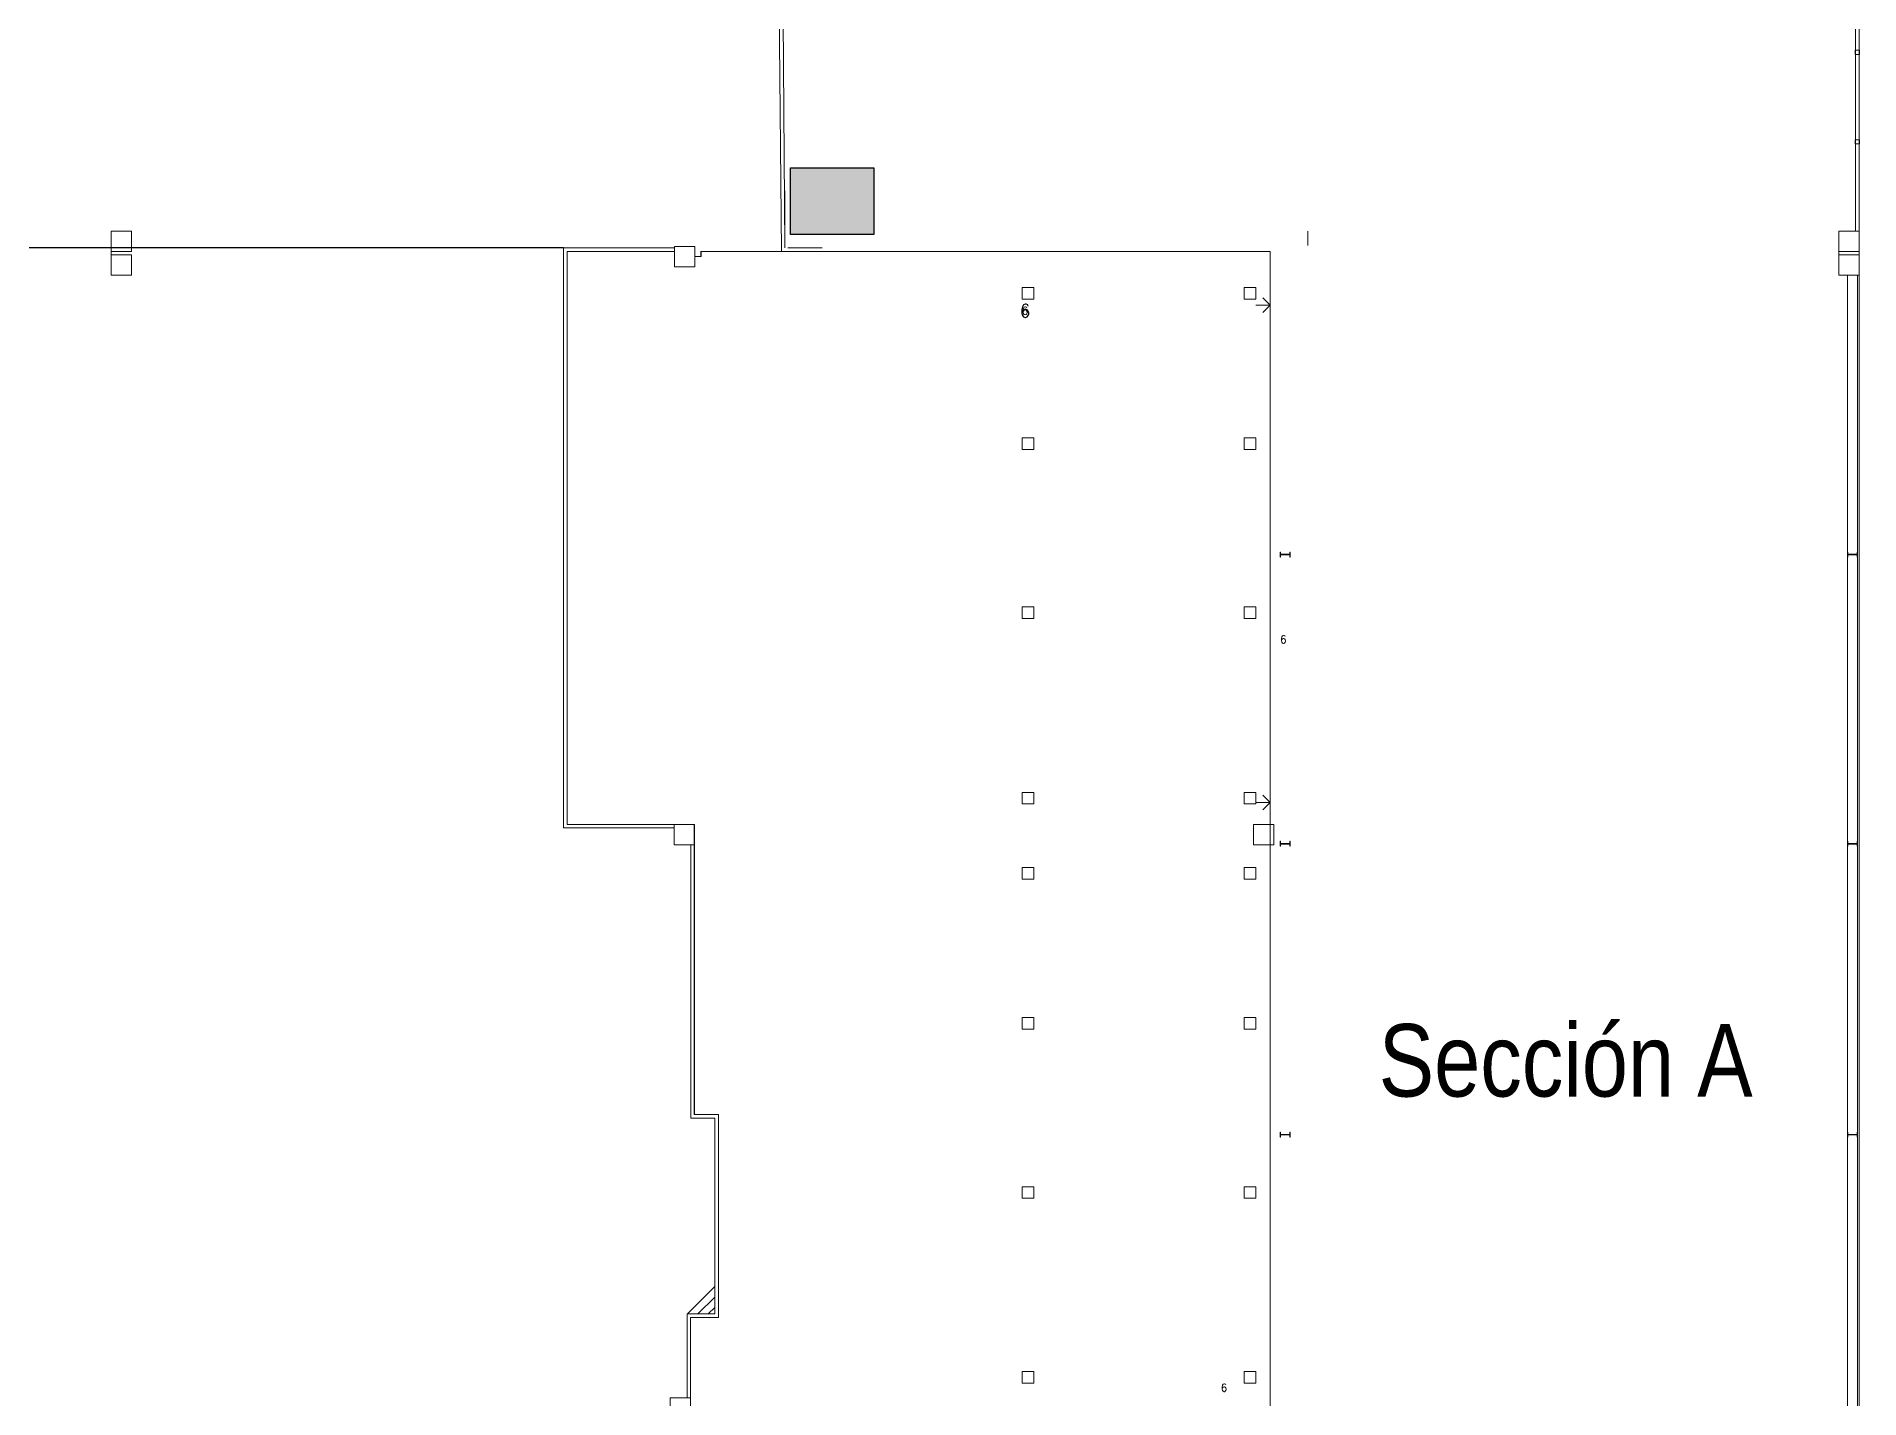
# Model space of a CAD drawing. Header units: millimetres. Extents: x -1039 to -616, y 378 to 719.
# Drawn here: x -839.5 to -768.2, y 488.2 to 541.5 of the extents above; entities that cross this region are included whole.
import ezdxf

# ---------------------------------------------------------------- set-up
doc = ezdxf.new("R2010")
doc.units = ezdxf.units.MM
doc.layers.get('0').update_dxf_attribs({"linetype": 'CONTINUOUS'})
for name, color, linetype, true_color in [('PDF_0', 8, 'CONTINUOUS', 0x767676), ('PDF_P-Cotas', 8, 'CONTINUOUS', 0x767676), ('PDF_P-Hatch TODO', 252, 'CONTINUOUS', 0x989898), ('PDF_P-Proyeccion', 252, 'CONTINUOUS', 0x989898)]:
    doc.layers.add(name, color=color, linetype=linetype, true_color=true_color)
for name, color, linetype in [('PDF_E-Estructura A', 7, 'CONTINUOUS'), ('PDF_P-Columnas concreto', 7, 'CONTINUOUS'), ('PDF_P-M Lamina', 7, 'CONTINUOUS'), ('PDF_P-Muros Acabados', 7, 'CONTINUOUS'), ('PDF_Texto', 7, 'CONTINUOUS')]:
    doc.layers.add(name, color=color, linetype=linetype)
doc.styles.add('PDF Arial Narrow', font='PDF Arial Narrow')
doc.styles.get("Standard").update_dxf_attribs({"font": 'STANDARD'})

msp = doc.modelspace()

# ---------------------------------------------------------------- hatches: boundary and pattern name
msp.add_hatch(color=3).paths.add_polyline_path([(-806.76, 533.741), (-806.76, 536.347), (-810.021, 536.347), (-810.021, 533.741)], flags=0)

# ---------------------------------------------------------------- linework, layer by layer
msp.add_line((-818.899, 533.217), (-850.15, 533.217))
msp.add_lwpolyline([(-806.76, 533.741), (-810.021, 533.741), (-810.021, 536.347), (-806.76, 536.347)], close=True)
at = {"layer": 'PDF_0', "lineweight": 0}
for points in [[(-789.777, 533.873), (-789.777, 533.308)], [(-791.254, 530.978), (-791.82, 530.978)], [(-791.537, 531.261), (-791.254, 530.978), (-791.537, 530.695)], [(-791.254, 511.522), (-791.82, 511.522)], [(-791.537, 511.809), (-791.254, 511.522), (-791.537, 511.239)]]:
    msp.add_lwpolyline(points, dxfattribs=at)
at = {"layer": 'PDF_E-Estructura A', "lineweight": 5}
for points in [[(-790.867, 521.124), (-790.867, 521.316), (-790.853, 521.316), (-790.853, 521.234), (-790.488, 521.234), (-790.488, 521.316), (-790.47, 521.316), (-790.47, 521.124), (-790.488, 521.124), (-790.488, 521.211), (-790.853, 521.211), (-790.853, 521.124)], [(-768.278, 521.124), (-768.278, 521.316), (-768.292, 521.316), (-768.292, 521.234), (-768.656, 521.234), (-768.656, 521.316), (-768.675, 521.316), (-768.675, 521.124), (-768.656, 521.124), (-768.656, 521.211), (-768.292, 521.211), (-768.292, 521.124)], [(-790.867, 509.816), (-790.867, 510.008), (-790.853, 510.008), (-790.853, 509.921), (-790.488, 509.921), (-790.488, 510.008), (-790.47, 510.008), (-790.47, 509.816), (-790.488, 509.816), (-790.488, 509.899), (-790.853, 509.899), (-790.853, 509.816)], [(-768.278, 509.816), (-768.278, 510.008), (-768.292, 510.008), (-768.292, 509.921), (-768.656, 509.921), (-768.656, 510.008), (-768.675, 510.008), (-768.675, 509.816), (-768.656, 509.816), (-768.656, 509.899), (-768.292, 509.899), (-768.292, 509.816)], [(-790.867, 498.436), (-790.867, 498.632), (-790.853, 498.632), (-790.853, 498.545), (-790.488, 498.545), (-790.488, 498.632), (-790.47, 498.632), (-790.47, 498.436), (-790.488, 498.436), (-790.488, 498.522), (-790.853, 498.522), (-790.853, 498.436)], [(-768.278, 498.436), (-768.278, 498.632), (-768.292, 498.632), (-768.292, 498.545), (-768.656, 498.545), (-768.656, 498.632), (-768.675, 498.632), (-768.675, 498.436), (-768.656, 498.436), (-768.656, 498.522), (-768.292, 498.522), (-768.292, 498.436)]]:
    msp.add_lwpolyline(points, close=True, dxfattribs=at)
at = {"layer": 'PDF_P-Columnas concreto', "lineweight": 5}
for points in [[(-835.805, 533.08), (-836.598, 533.08), (-836.598, 533.873), (-835.805, 533.873)], [(-768.219, 533.08), (-769.012, 533.08), (-769.012, 533.873), (-768.219, 533.873)], [(-835.805, 532.15), (-836.598, 532.15), (-836.598, 532.943), (-835.805, 532.943)], [(-814.554, 532.478), (-813.761, 532.478), (-813.761, 533.276), (-814.554, 533.276)], [(-768.219, 532.15), (-769.012, 532.15), (-769.012, 532.943), (-768.219, 532.943)], [(-800.952, 531.675), (-800.497, 531.675), (-800.497, 531.219), (-800.952, 531.219)], [(-792.275, 531.675), (-791.82, 531.675), (-791.82, 531.219), (-792.275, 531.219)], [(-800.952, 525.789), (-800.497, 525.789), (-800.497, 525.333), (-800.952, 525.333)], [(-792.275, 525.789), (-791.82, 525.789), (-791.82, 525.333), (-792.275, 525.333)], [(-800.952, 519.173), (-800.497, 519.173), (-800.497, 518.721), (-800.952, 518.721)], [(-792.275, 519.173), (-791.82, 519.173), (-791.82, 518.721), (-792.275, 518.721)], [(-800.952, 511.923), (-800.497, 511.923), (-800.497, 511.472), (-800.952, 511.472)], [(-792.275, 511.923), (-791.82, 511.923), (-791.82, 511.472), (-792.275, 511.472)], [(-813.783, 510.665), (-814.577, 510.665), (-814.577, 509.871), (-813.783, 509.871)], [(-791.117, 510.665), (-791.911, 510.665), (-791.911, 509.871), (-791.117, 509.871)], [(-800.952, 508.987), (-800.497, 508.987), (-800.497, 508.531), (-800.952, 508.531)], [(-792.275, 508.987), (-791.82, 508.987), (-791.82, 508.531), (-792.275, 508.531)], [(-800.952, 503.109), (-800.497, 503.109), (-800.497, 502.658), (-800.952, 502.658)], [(-792.275, 503.109), (-791.82, 503.109), (-791.82, 502.658), (-792.275, 502.658)], [(-800.952, 496.498), (-800.497, 496.498), (-800.497, 496.042), (-800.952, 496.042)], [(-792.275, 496.498), (-791.82, 496.498), (-791.82, 496.042), (-792.275, 496.042)], [(-800.952, 489.262), (-800.497, 489.262), (-800.497, 488.806), (-800.952, 488.806)], [(-792.275, 489.262), (-791.82, 489.262), (-791.82, 488.806), (-792.275, 488.806)], [(-814.723, 487.442), (-813.929, 487.442), (-813.929, 488.24), (-814.723, 488.24)]]:
    msp.add_lwpolyline(points, close=True, dxfattribs=at)
at = {"layer": 'PDF_P-Cotas', "lineweight": 0}
for points in [[(-810.245, 533.331), (-810.245, 535.446)], [(-818.763, 532.966), (-818.763, 530.526)], [(-818.649, 533.08), (-817.29, 533.08)], [(-810.131, 533.217), (-808.781, 533.217)], [(-791.254, 532.966), (-791.254, 530.526)], [(-818.763, 510.779), (-818.763, 511.978)], [(-791.254, 511.472), (-791.254, 511.978)], [(-818.649, 510.665), (-817.29, 510.665)]]:
    msp.add_lwpolyline(points, dxfattribs=at)
at = {"layer": 'PDF_P-Hatch TODO', "lineweight": 0}
for points in [[(-791.252, 441.853), (-791.252, 533.082), (-813.521, 533.082), (-813.521, 532.888), (-813.758, 532.888), (-813.758, 532.48), (-814.554, 532.48), (-814.554, 533.082), (-818.763, 533.082), (-818.763, 510.667), (-813.781, 510.667), (-813.781, 499.322), (-812.842, 499.322), (-812.842, 491.379), (-813.932, 491.379), (-813.932, 487.445)], [(-814.048, 491.519), (-812.976, 492.59)], [(-813.642, 491.519), (-812.976, 492.18)], [(-813.236, 491.519), (-812.976, 491.774)], [(-814.066, 488.24), (-814.066, 488.24)]]:
    msp.add_lwpolyline(points, dxfattribs=at)
at = {"layer": 'PDF_P-M Lamina', "lineweight": 5}
for points in [[(-768.675, 408.036), (-768.675, 532.15)], [(-768.278, 407.808), (-768.278, 532.15)], [(-768.219, 407.808), (-768.219, 532.15)]]:
    msp.add_lwpolyline(points, dxfattribs=at)
at = {"layer": 'PDF_P-Muros Acabados', "lineweight": 5}
for points in [[(-810.245, 533.217), (-810.523, 572.603), (-810.742, 572.603)], [(-768.356, 567.058), (-768.356, 533.873)], [(-768.219, 567.058), (-768.219, 533.873)], [(-810.377, 533.08), (-810.5, 546.741), (-821.229, 546.741), (-821.261, 549.066), (-821.124, 549.066), (-821.102, 547.306)], [(-836.598, 533.08), (-836.598, 532.943)], [(-814.554, 533.217), (-818.899, 533.217), (-818.899, 510.528), (-814.577, 510.528)], [(-814.554, 533.08), (-818.763, 533.08), (-818.763, 510.665), (-814.577, 510.665)], [(-813.761, 532.888), (-813.523, 532.888), (-813.523, 533.08), (-791.254, 533.08), (-791.254, 441.855)], [(-769.012, 533.08), (-769.012, 532.943)], [(-768.219, 533.08), (-768.219, 532.943)], [(-813.92, 509.871), (-813.92, 499.183), (-812.976, 499.183), (-812.976, 491.519), (-814.066, 491.519), (-814.066, 488.24)], [(-813.783, 509.871), (-813.783, 499.32), (-812.84, 499.32), (-812.84, 491.382), (-813.929, 491.382), (-813.929, 488.24)]]:
    msp.add_lwpolyline(points, dxfattribs=at)
for points in [[(-768.2, 540.79), (-768.374, 540.79), (-768.374, 540.959), (-768.2, 540.959)], [(-768.2, 537.284), (-768.374, 537.284), (-768.374, 537.453), (-768.2, 537.453)]]:
    msp.add_lwpolyline(points, close=True, dxfattribs=at)
at = {"layer": 'PDF_P-Proyeccion'}
for points in [[(-800.948, 533.08), (-800.957, 533.08), (-800.948, 532.984)], [(-800.957, 533.08), (-800.948, 532.984), (-800.957, 532.984)], [(-800.948, 532.911), (-800.957, 532.911), (-800.948, 532.77)], [(-800.957, 532.911), (-800.948, 532.77), (-800.957, 532.77)], [(-800.948, 532.697), (-800.957, 532.697), (-800.948, 532.551)], [(-800.957, 532.697), (-800.948, 532.551), (-800.957, 532.551)], [(-800.948, 532.478), (-800.957, 532.478), (-800.948, 532.337)], [(-800.957, 532.478), (-800.948, 532.337), (-800.957, 532.337)], [(-800.948, 532.264), (-800.957, 532.264), (-800.948, 532.118)], [(-800.957, 532.264), (-800.948, 532.118), (-800.957, 532.118)], [(-800.948, 532.049), (-800.957, 532.049), (-800.948, 531.903)], [(-800.957, 532.049), (-800.948, 531.903), (-800.957, 531.903)], [(-800.948, 531.83), (-800.957, 531.83), (-800.948, 531.689)], [(-800.957, 531.83), (-800.948, 531.689), (-800.957, 531.689)], [(-800.948, 531.616), (-800.957, 531.616), (-800.948, 531.47)], [(-800.957, 531.616), (-800.948, 531.47), (-800.957, 531.47)], [(-800.948, 531.397), (-800.957, 531.397), (-800.948, 531.256)], [(-800.957, 531.397), (-800.948, 531.256), (-800.957, 531.256)], [(-800.948, 531.183), (-800.957, 531.183), (-800.948, 531.037)], [(-800.957, 531.183), (-800.948, 531.037), (-800.957, 531.037)], [(-800.948, 530.969), (-800.957, 530.969), (-800.948, 530.823)], [(-800.957, 530.969), (-800.948, 530.823), (-800.957, 530.823)], [(-800.948, 530.75), (-800.957, 530.75), (-800.948, 530.608)], [(-800.957, 530.75), (-800.948, 530.608), (-800.957, 530.608)], [(-800.948, 529.455), (-800.957, 529.455), (-800.948, 529.309)], [(-800.957, 529.455), (-800.948, 529.309), (-800.957, 529.309)], [(-800.948, 529.241), (-800.957, 529.241), (-800.948, 529.095)], [(-800.957, 529.241), (-800.948, 529.095), (-800.957, 529.095)], [(-800.948, 529.022), (-800.957, 529.022), (-800.948, 528.88)], [(-800.957, 529.022), (-800.948, 528.88), (-800.957, 528.88)], [(-800.948, 528.807), (-800.957, 528.807), (-800.948, 528.662)], [(-800.957, 528.807), (-800.948, 528.662), (-800.957, 528.662)], [(-800.948, 528.589), (-800.957, 528.589), (-800.948, 528.447)], [(-800.957, 528.589), (-800.948, 528.447), (-800.957, 528.447)], [(-800.948, 528.374), (-800.957, 528.374), (-800.948, 528.228)], [(-800.957, 528.374), (-800.948, 528.228), (-800.957, 528.228)], [(-800.948, 528.16), (-800.957, 528.16), (-800.948, 528.014)], [(-800.957, 528.16), (-800.948, 528.014), (-800.957, 528.014)], [(-800.948, 527.941), (-800.957, 527.941), (-800.948, 527.8)], [(-800.957, 527.941), (-800.948, 527.8), (-800.957, 527.8)], [(-800.948, 527.727), (-800.957, 527.727), (-800.948, 527.581)], [(-800.957, 527.727), (-800.948, 527.581), (-800.957, 527.581)], [(-800.948, 527.508), (-800.957, 527.508), (-800.948, 527.367)], [(-800.957, 527.508), (-800.948, 527.367), (-800.957, 527.367)], [(-800.948, 527.294), (-800.957, 527.294), (-800.948, 527.148)], [(-800.957, 527.294), (-800.948, 527.148), (-800.957, 527.148)], [(-800.948, 527.079), (-800.957, 527.079), (-800.948, 526.933)], [(-800.957, 527.079), (-800.948, 526.933), (-800.957, 526.933)], [(-800.948, 526.86), (-800.957, 526.86), (-800.948, 526.719)], [(-800.957, 526.86), (-800.948, 526.719), (-800.957, 526.719)], [(-800.948, 526.646), (-800.957, 526.646), (-800.948, 526.5)], [(-800.957, 526.646), (-800.948, 526.5), (-800.957, 526.5)], [(-800.948, 526.427), (-800.957, 526.427), (-800.948, 526.286)], [(-800.957, 526.427), (-800.948, 526.286), (-800.957, 526.286)], [(-800.948, 526.213), (-800.957, 526.213), (-800.948, 526.067)], [(-800.957, 526.213), (-800.948, 526.067), (-800.957, 526.067)], [(-800.948, 525.999), (-800.957, 525.999), (-800.948, 525.853)], [(-800.957, 525.999), (-800.948, 525.853), (-800.957, 525.853)], [(-800.948, 525.78), (-800.957, 525.78), (-800.948, 525.638)], [(-800.957, 525.78), (-800.948, 525.638), (-800.957, 525.638)], [(-800.948, 525.566), (-800.957, 525.566), (-800.948, 525.42)], [(-800.957, 525.566), (-800.948, 525.42), (-800.957, 525.42)], [(-800.948, 525.347), (-800.957, 525.347), (-800.948, 525.205)], [(-800.957, 525.347), (-800.948, 525.205), (-800.957, 525.205)], [(-800.948, 525.132), (-800.957, 525.132), (-800.948, 524.986)], [(-800.957, 525.132), (-800.948, 524.986), (-800.957, 524.986)], [(-800.948, 524.918), (-800.957, 524.918), (-800.948, 524.772)], [(-800.957, 524.918), (-800.948, 524.772), (-800.957, 524.772)], [(-800.948, 524.699), (-800.957, 524.699), (-800.948, 524.558)], [(-800.957, 524.699), (-800.948, 524.558), (-800.957, 524.558)], [(-800.948, 524.485), (-800.957, 524.485), (-800.948, 524.339)], [(-800.957, 524.485), (-800.948, 524.339), (-800.957, 524.339)], [(-800.948, 524.266), (-800.957, 524.266), (-800.948, 524.125)], [(-800.957, 524.266), (-800.948, 524.125), (-800.957, 524.125)], [(-800.948, 524.052), (-800.957, 524.052), (-800.948, 523.906)], [(-800.957, 524.052), (-800.948, 523.906), (-800.957, 523.906)], [(-800.948, 523.837), (-800.957, 523.837), (-800.948, 523.691)], [(-800.957, 523.837), (-800.948, 523.691), (-800.957, 523.691)], [(-800.948, 523.619), (-800.957, 523.619), (-800.948, 523.477)], [(-800.957, 523.619), (-800.948, 523.477), (-800.957, 523.477)], [(-800.948, 523.404), (-800.957, 523.404), (-800.948, 523.258)], [(-800.957, 523.404), (-800.948, 523.258), (-800.957, 523.258)], [(-800.948, 523.185), (-800.957, 523.185), (-800.948, 523.044)], [(-800.957, 523.185), (-800.948, 523.044), (-800.957, 523.044)], [(-800.948, 522.971), (-800.957, 522.971), (-800.948, 522.825)], [(-800.957, 522.971), (-800.948, 522.825), (-800.957, 522.825)], [(-800.948, 522.757), (-800.957, 522.757), (-800.948, 522.611)], [(-800.957, 522.757), (-800.948, 522.611), (-800.957, 522.611)], [(-800.948, 522.538), (-800.957, 522.538), (-800.948, 522.397)], [(-800.957, 522.538), (-800.948, 522.397), (-800.957, 522.397)], [(-800.948, 522.324), (-800.957, 522.324), (-800.948, 522.178)], [(-800.957, 522.324), (-800.948, 522.178), (-800.957, 522.178)], [(-800.948, 522.109), (-800.957, 522.109), (-800.948, 521.963)], [(-800.957, 522.109), (-800.948, 521.963), (-800.957, 521.963)], [(-800.948, 521.89), (-800.957, 521.89), (-800.948, 521.749)], [(-800.957, 521.89), (-800.948, 521.749), (-800.957, 521.749)], [(-800.948, 521.676), (-800.957, 521.676), (-800.948, 521.53)], [(-800.957, 521.676), (-800.948, 521.53), (-800.957, 521.53)], [(-800.948, 521.457), (-800.957, 521.457), (-800.948, 521.316)], [(-800.957, 521.457), (-800.948, 521.316), (-800.957, 521.316)], [(-800.948, 521.243), (-800.957, 521.243), (-800.948, 521.097)], [(-800.957, 521.243), (-800.948, 521.097), (-800.957, 521.097)], [(-800.948, 521.029), (-800.957, 521.029), (-800.948, 520.883)], [(-800.957, 521.029), (-800.948, 520.883), (-800.957, 520.883)], [(-800.948, 520.81), (-800.957, 520.81), (-800.948, 520.668)], [(-800.957, 520.81), (-800.948, 520.668), (-800.957, 520.668)], [(-800.948, 520.595), (-800.957, 520.595), (-800.948, 520.45)], [(-800.957, 520.595), (-800.948, 520.45), (-800.957, 520.45)], [(-800.948, 520.377), (-800.957, 520.377), (-800.948, 520.235)], [(-800.957, 520.377), (-800.948, 520.235), (-800.957, 520.235)], [(-800.948, 520.162), (-800.957, 520.162), (-800.948, 520.016)], [(-800.957, 520.162), (-800.948, 520.016), (-800.957, 520.016)], [(-800.948, 519.948), (-800.957, 519.948), (-800.948, 519.802)], [(-800.957, 519.948), (-800.948, 519.802), (-800.957, 519.802)], [(-800.948, 519.729), (-800.957, 519.729), (-800.948, 519.588)], [(-800.957, 519.729), (-800.948, 519.588), (-800.957, 519.588)], [(-800.948, 519.515), (-800.957, 519.515), (-800.948, 519.369)], [(-800.957, 519.515), (-800.948, 519.369), (-800.957, 519.369)], [(-800.948, 519.296), (-800.957, 519.296), (-800.948, 519.155)], [(-800.957, 519.296), (-800.948, 519.155), (-800.957, 519.155)], [(-800.948, 519.082), (-800.957, 519.082), (-800.948, 518.936)], [(-800.957, 519.082), (-800.948, 518.936), (-800.957, 518.936)], [(-800.948, 518.867), (-800.957, 518.867), (-800.948, 518.721)], [(-800.957, 518.867), (-800.948, 518.721), (-800.957, 518.721)], [(-800.948, 518.649), (-800.957, 518.649), (-800.948, 518.507)], [(-800.957, 518.649), (-800.948, 518.507), (-800.957, 518.507)], [(-800.948, 518.434), (-800.957, 518.434), (-800.948, 518.288)], [(-800.957, 518.434), (-800.948, 518.288), (-800.957, 518.288)], [(-800.948, 518.215), (-800.957, 518.215), (-800.948, 518.074)], [(-800.957, 518.215), (-800.948, 518.074), (-800.957, 518.074)], [(-800.948, 518.001), (-800.957, 518.001), (-800.948, 517.855)], [(-800.957, 518.001), (-800.948, 517.855), (-800.957, 517.855)], [(-800.948, 517.787), (-800.957, 517.787), (-800.948, 517.641)], [(-800.957, 517.787), (-800.948, 517.641), (-800.957, 517.641)], [(-800.948, 517.568), (-800.957, 517.568), (-800.948, 517.427)], [(-800.957, 517.568), (-800.948, 517.427), (-800.957, 517.427)], [(-800.948, 517.354), (-800.957, 517.354), (-800.948, 517.208)], [(-800.957, 517.354), (-800.948, 517.208), (-800.957, 517.208)], [(-800.948, 517.135), (-800.957, 517.135), (-800.948, 516.993)], [(-800.957, 517.135), (-800.948, 516.993), (-800.957, 516.993)], [(-800.948, 516.92), (-800.957, 516.92), (-800.948, 516.774)], [(-800.957, 516.92), (-800.948, 516.774), (-800.957, 516.774)], [(-800.948, 516.706), (-800.957, 516.706), (-800.948, 516.56)], [(-800.957, 516.706), (-800.948, 516.56), (-800.957, 516.56)], [(-800.948, 516.487), (-800.957, 516.487), (-800.948, 516.346)], [(-800.957, 516.487), (-800.948, 516.346), (-800.957, 516.346)], [(-800.948, 516.273), (-800.957, 516.273), (-800.948, 516.127)], [(-800.957, 516.273), (-800.948, 516.127), (-800.957, 516.127)], [(-800.948, 516.054), (-800.957, 516.054), (-800.948, 515.913)], [(-800.957, 516.054), (-800.948, 515.913), (-800.957, 515.913)], [(-800.948, 515.84), (-800.957, 515.84), (-800.948, 515.694)], [(-800.957, 515.84), (-800.948, 515.694), (-800.957, 515.694)], [(-800.948, 515.625), (-800.957, 515.625), (-800.948, 515.48)], [(-800.957, 515.625), (-800.948, 515.48), (-800.957, 515.48)], [(-800.948, 515.407), (-800.957, 515.407), (-800.948, 515.265)], [(-800.957, 515.407), (-800.948, 515.265), (-800.957, 515.265)], [(-800.948, 515.192), (-800.957, 515.192), (-800.948, 515.046)], [(-800.957, 515.192), (-800.948, 515.046), (-800.957, 515.046)], [(-800.948, 514.973), (-800.957, 514.973), (-800.948, 514.832)], [(-800.957, 514.973), (-800.948, 514.832), (-800.957, 514.832)], [(-800.948, 514.759), (-800.957, 514.759), (-800.948, 514.618)], [(-800.957, 514.759), (-800.948, 514.618), (-800.957, 514.618)], [(-800.948, 514.545), (-800.957, 514.545), (-800.948, 514.399)], [(-800.957, 514.545), (-800.948, 514.399), (-800.957, 514.399)], [(-800.948, 514.326), (-800.957, 514.326), (-800.948, 514.185)], [(-800.957, 514.326), (-800.948, 514.185), (-800.957, 514.185)], [(-800.948, 514.112), (-800.957, 514.112), (-800.948, 513.966)], [(-800.957, 514.112), (-800.948, 513.966), (-800.957, 513.966)], [(-800.948, 513.897), (-800.957, 513.897), (-800.948, 513.751)], [(-800.957, 513.897), (-800.948, 513.751), (-800.957, 513.751)], [(-800.948, 513.678), (-800.957, 513.678), (-800.948, 513.537)], [(-800.957, 513.678), (-800.948, 513.537), (-800.957, 513.537)], [(-800.948, 513.464), (-800.957, 513.464), (-800.948, 513.318)], [(-800.957, 513.464), (-800.948, 513.318), (-800.957, 513.318)], [(-800.948, 513.245), (-800.957, 513.245), (-800.948, 513.104)], [(-800.957, 513.245), (-800.948, 513.104), (-800.957, 513.104)], [(-800.948, 513.031), (-800.957, 513.031), (-800.948, 512.885)], [(-800.957, 513.031), (-800.948, 512.885), (-800.957, 512.885)], [(-800.948, 512.817), (-800.957, 512.817), (-800.948, 512.671)], [(-800.957, 512.817), (-800.948, 512.671), (-800.957, 512.671)], [(-800.948, 512.598), (-800.957, 512.598), (-800.948, 512.456)], [(-800.957, 512.598), (-800.948, 512.456), (-800.957, 512.456)], [(-800.948, 512.384), (-800.957, 512.384), (-800.948, 512.238)], [(-800.957, 512.384), (-800.948, 512.238), (-800.957, 512.238)], [(-800.948, 512.165), (-800.957, 512.165), (-800.948, 512.023)], [(-800.957, 512.165), (-800.948, 512.023), (-800.957, 512.023)], [(-800.948, 511.95), (-800.957, 511.95), (-800.948, 511.804)], [(-800.957, 511.95), (-800.948, 511.804), (-800.957, 511.804)], [(-800.948, 511.736), (-800.957, 511.736), (-800.948, 511.59)], [(-800.957, 511.736), (-800.948, 511.59), (-800.957, 511.59)], [(-800.948, 511.517), (-800.957, 511.517), (-800.948, 511.376)], [(-800.957, 511.517), (-800.948, 511.376), (-800.957, 511.376)], [(-800.948, 511.303), (-800.957, 511.303), (-800.948, 511.157)], [(-800.957, 511.303), (-800.948, 511.157), (-800.957, 511.157)], [(-800.948, 511.084), (-800.957, 511.084), (-800.948, 510.943)], [(-800.957, 511.084), (-800.948, 510.943), (-800.957, 510.943)], [(-800.948, 510.87), (-800.957, 510.87), (-800.948, 510.724)], [(-800.957, 510.87), (-800.948, 510.724), (-800.957, 510.724)], [(-800.948, 510.655), (-800.957, 510.655), (-800.948, 510.51)], [(-800.957, 510.655), (-800.948, 510.51), (-800.957, 510.51)], [(-800.948, 510.437), (-800.957, 510.437), (-800.948, 510.295)], [(-800.957, 510.437), (-800.948, 510.295), (-800.957, 510.295)], [(-800.948, 510.222), (-800.957, 510.222), (-800.948, 510.076)], [(-800.957, 510.222), (-800.948, 510.076), (-800.957, 510.076)], [(-800.948, 510.003), (-800.957, 510.003), (-800.948, 509.862)], [(-800.957, 510.003), (-800.948, 509.862), (-800.957, 509.862)], [(-800.948, 509.789), (-800.957, 509.789), (-800.948, 509.643)], [(-800.957, 509.789), (-800.948, 509.643), (-800.957, 509.643)], [(-800.948, 509.575), (-800.957, 509.575), (-800.948, 509.429)], [(-800.957, 509.575), (-800.948, 509.429), (-800.957, 509.429)], [(-800.948, 509.356), (-800.957, 509.356), (-800.948, 509.215)], [(-800.957, 509.356), (-800.948, 509.215), (-800.957, 509.215)], [(-800.948, 509.142), (-800.957, 509.142), (-800.948, 508.996)], [(-800.957, 509.142), (-800.948, 508.996), (-800.957, 508.996)], [(-800.948, 508.923), (-800.957, 508.923), (-800.948, 508.781)], [(-800.957, 508.923), (-800.948, 508.781), (-800.957, 508.781)], [(-800.948, 508.708), (-800.957, 508.708), (-800.948, 508.563)], [(-800.957, 508.708), (-800.948, 508.563), (-800.957, 508.563)], [(-800.948, 508.494), (-800.957, 508.494), (-800.948, 508.348)], [(-800.957, 508.494), (-800.948, 508.348), (-800.957, 508.348)], [(-800.948, 508.275), (-800.957, 508.275), (-800.948, 508.134)], [(-800.957, 508.275), (-800.948, 508.134), (-800.957, 508.134)], [(-800.948, 508.061), (-800.957, 508.061), (-800.948, 507.915)], [(-800.957, 508.061), (-800.948, 507.915), (-800.957, 507.915)], [(-800.948, 507.842), (-800.957, 507.842), (-800.948, 507.701)], [(-800.957, 507.842), (-800.948, 507.701), (-800.957, 507.701)], [(-800.948, 507.628), (-800.957, 507.628), (-800.948, 507.482)], [(-800.957, 507.628), (-800.948, 507.482), (-800.957, 507.482)], [(-800.948, 507.414), (-800.957, 507.414), (-800.948, 507.268)], [(-800.957, 507.414), (-800.948, 507.268), (-800.957, 507.268)], [(-800.948, 507.195), (-800.957, 507.195), (-800.948, 507.053)], [(-800.957, 507.195), (-800.948, 507.053), (-800.957, 507.053)], [(-800.948, 506.98), (-800.957, 506.98), (-800.948, 506.834)], [(-800.957, 506.98), (-800.948, 506.834), (-800.957, 506.834)], [(-800.948, 506.761), (-800.957, 506.761), (-800.948, 506.62)], [(-800.957, 506.761), (-800.948, 506.62), (-800.957, 506.62)], [(-800.948, 506.547), (-800.957, 506.547), (-800.948, 506.406)], [(-800.957, 506.547), (-800.948, 506.406), (-800.957, 506.406)], [(-800.948, 506.333), (-800.957, 506.333), (-800.948, 506.187)], [(-800.957, 506.333), (-800.948, 506.187), (-800.957, 506.187)], [(-800.948, 506.114), (-800.957, 506.114), (-800.948, 505.973)], [(-800.957, 506.114), (-800.948, 505.973), (-800.957, 505.973)], [(-800.948, 505.9), (-800.957, 505.9), (-800.948, 505.754)], [(-800.957, 505.9), (-800.948, 505.754), (-800.957, 505.754)], [(-800.948, 505.685), (-800.957, 505.685), (-800.948, 505.54)], [(-800.957, 505.685), (-800.948, 505.54), (-800.957, 505.54)], [(-800.948, 505.467), (-800.957, 505.467), (-800.948, 505.325)], [(-800.957, 505.467), (-800.948, 505.325), (-800.957, 505.325)], [(-800.948, 505.252), (-800.957, 505.252), (-800.948, 505.106)], [(-800.957, 505.252), (-800.948, 505.106), (-800.957, 505.106)], [(-800.948, 505.033), (-800.957, 505.033), (-800.948, 504.892)], [(-800.957, 505.033), (-800.948, 504.892), (-800.957, 504.892)], [(-800.948, 504.819), (-800.957, 504.819), (-800.948, 504.673)], [(-800.957, 504.819), (-800.948, 504.673), (-800.957, 504.673)], [(-800.948, 504.605), (-800.957, 504.605), (-800.948, 504.459)], [(-800.957, 504.605), (-800.948, 504.459), (-800.957, 504.459)], [(-800.948, 504.386), (-800.957, 504.386), (-800.948, 504.245)], [(-800.957, 504.386), (-800.948, 504.245), (-800.957, 504.245)], [(-800.948, 504.172), (-800.957, 504.172), (-800.948, 504.026)], [(-800.957, 504.172), (-800.948, 504.026), (-800.957, 504.026)], [(-800.948, 503.953), (-800.957, 503.953), (-800.948, 503.811)], [(-800.957, 503.953), (-800.948, 503.811), (-800.957, 503.811)], [(-800.948, 503.738), (-800.957, 503.738), (-800.948, 503.593)], [(-800.957, 503.738), (-800.948, 503.593), (-800.957, 503.593)], [(-800.948, 503.524), (-800.957, 503.524), (-800.948, 503.378)], [(-800.957, 503.524), (-800.948, 503.378), (-800.957, 503.378)], [(-800.948, 503.305), (-800.957, 503.305), (-800.948, 503.164)], [(-800.957, 503.305), (-800.948, 503.164), (-800.957, 503.164)], [(-800.948, 503.091), (-800.957, 503.091), (-800.948, 502.945)], [(-800.957, 503.091), (-800.948, 502.945), (-800.957, 502.945)], [(-800.948, 502.872), (-800.957, 502.872), (-800.948, 502.731)], [(-800.957, 502.872), (-800.948, 502.731), (-800.957, 502.731)], [(-800.948, 502.658), (-800.957, 502.658), (-800.948, 502.512)], [(-800.957, 502.658), (-800.948, 502.512), (-800.957, 502.512)], [(-800.948, 502.443), (-800.957, 502.443), (-800.948, 502.298)], [(-800.957, 502.443), (-800.948, 502.298), (-800.957, 502.298)], [(-800.948, 502.225), (-800.957, 502.225), (-800.948, 502.083)], [(-800.957, 502.225), (-800.948, 502.083), (-800.957, 502.083)], [(-800.948, 502.01), (-800.957, 502.01), (-800.948, 501.864)], [(-800.957, 502.01), (-800.948, 501.864), (-800.957, 501.864)], [(-800.948, 501.791), (-800.957, 501.791), (-800.948, 501.65)], [(-800.957, 501.791), (-800.948, 501.65), (-800.957, 501.65)], [(-800.948, 501.577), (-800.957, 501.577), (-800.948, 501.431)], [(-800.957, 501.577), (-800.948, 501.431), (-800.957, 501.431)], [(-800.948, 501.363), (-800.957, 501.363), (-800.948, 501.217)], [(-800.957, 501.363), (-800.948, 501.217), (-800.957, 501.217)], [(-800.948, 501.144), (-800.957, 501.144), (-800.948, 501.003)], [(-800.957, 501.144), (-800.948, 501.003), (-800.957, 501.003)], [(-800.948, 500.93), (-800.957, 500.93), (-800.948, 500.784)], [(-800.957, 500.93), (-800.948, 500.784), (-800.957, 500.784)], [(-800.948, 500.711), (-800.957, 500.711), (-800.948, 500.569)], [(-800.957, 500.711), (-800.948, 500.569), (-800.957, 500.569)], [(-800.948, 500.497), (-800.957, 500.497), (-800.948, 500.351)], [(-800.957, 500.497), (-800.948, 500.351), (-800.957, 500.351)], [(-800.948, 500.282), (-800.957, 500.282), (-800.948, 500.136)], [(-800.957, 500.282), (-800.948, 500.136), (-800.957, 500.136)], [(-800.948, 500.063), (-800.957, 500.063), (-800.948, 499.922)], [(-800.957, 500.063), (-800.948, 499.922), (-800.957, 499.922)], [(-800.948, 499.849), (-800.957, 499.849), (-800.948, 499.703)], [(-800.957, 499.849), (-800.948, 499.703), (-800.957, 499.703)], [(-800.948, 499.63), (-800.957, 499.63), (-800.948, 499.489)], [(-800.957, 499.63), (-800.948, 499.489), (-800.957, 499.489)], [(-800.948, 499.416), (-800.957, 499.416), (-800.948, 499.27)], [(-800.957, 499.416), (-800.948, 499.27), (-800.957, 499.27)], [(-800.948, 499.202), (-800.957, 499.202), (-800.948, 499.056)], [(-800.957, 499.202), (-800.948, 499.056), (-800.957, 499.056)], [(-800.948, 498.983), (-800.957, 498.983), (-800.948, 498.841)], [(-800.957, 498.983), (-800.948, 498.841), (-800.957, 498.841)], [(-800.948, 498.768), (-800.957, 498.768), (-800.948, 498.623)], [(-800.957, 498.768), (-800.948, 498.623), (-800.957, 498.623)], [(-800.948, 498.554), (-800.957, 498.554), (-800.948, 498.408)], [(-800.957, 498.554), (-800.948, 498.408), (-800.957, 498.408)], [(-800.948, 498.335), (-800.957, 498.335), (-800.948, 498.194)], [(-800.957, 498.335), (-800.948, 498.194), (-800.957, 498.194)], [(-800.948, 498.121), (-800.957, 498.121), (-800.948, 497.975)], [(-800.957, 498.121), (-800.948, 497.975), (-800.957, 497.975)], [(-800.948, 497.902), (-800.957, 497.902), (-800.948, 497.761)], [(-800.957, 497.902), (-800.948, 497.761), (-800.957, 497.761)], [(-800.948, 497.688), (-800.957, 497.688), (-800.948, 497.542)], [(-800.957, 497.688), (-800.948, 497.542), (-800.957, 497.542)], [(-800.948, 497.473), (-800.957, 497.473), (-800.948, 497.328)], [(-800.957, 497.473), (-800.948, 497.328), (-800.957, 497.328)], [(-800.948, 497.255), (-800.957, 497.255), (-800.948, 497.113)], [(-800.957, 497.255), (-800.948, 497.113), (-800.957, 497.113)], [(-800.948, 497.04), (-800.957, 497.04), (-800.948, 496.894)], [(-800.957, 497.04), (-800.948, 496.894), (-800.957, 496.894)], [(-800.948, 496.821), (-800.957, 496.821), (-800.948, 496.68)], [(-800.957, 496.821), (-800.948, 496.68), (-800.957, 496.68)], [(-800.948, 496.607), (-800.957, 496.607), (-800.948, 496.461)], [(-800.957, 496.607), (-800.948, 496.461), (-800.957, 496.461)], [(-800.948, 496.393), (-800.957, 496.393), (-800.948, 496.247)], [(-800.957, 496.393), (-800.948, 496.247), (-800.957, 496.247)], [(-800.948, 496.174), (-800.957, 496.174), (-800.948, 496.033)], [(-800.957, 496.174), (-800.948, 496.033), (-800.957, 496.033)], [(-800.948, 495.96), (-800.957, 495.96), (-800.948, 495.814)], [(-800.957, 495.96), (-800.948, 495.814), (-800.957, 495.814)], [(-800.948, 495.741), (-800.957, 495.741), (-800.948, 495.599)], [(-800.957, 495.741), (-800.948, 495.599), (-800.957, 495.599)], [(-800.948, 495.526), (-800.957, 495.526), (-800.948, 495.381)], [(-800.957, 495.526), (-800.948, 495.381), (-800.957, 495.381)], [(-800.948, 495.312), (-800.957, 495.312), (-800.948, 495.166)], [(-800.957, 495.312), (-800.948, 495.166), (-800.957, 495.166)], [(-800.948, 495.093), (-800.957, 495.093), (-800.948, 494.952)], [(-800.957, 495.093), (-800.948, 494.952), (-800.957, 494.952)], [(-800.948, 494.879), (-800.957, 494.879), (-800.948, 494.733)], [(-800.957, 494.879), (-800.948, 494.733), (-800.957, 494.733)], [(-800.948, 494.66), (-800.957, 494.66), (-800.948, 494.519)], [(-800.957, 494.66), (-800.948, 494.519), (-800.957, 494.519)], [(-800.948, 494.446), (-800.957, 494.446), (-800.948, 494.3)], [(-800.957, 494.446), (-800.948, 494.3), (-800.957, 494.3)], [(-800.948, 494.232), (-800.957, 494.232), (-800.948, 494.086)], [(-800.957, 494.232), (-800.948, 494.086), (-800.957, 494.086)], [(-800.948, 494.013), (-800.957, 494.013), (-800.948, 493.871)], [(-800.957, 494.013), (-800.948, 493.871), (-800.957, 493.871)], [(-800.948, 493.798), (-800.957, 493.798), (-800.948, 493.652)], [(-800.957, 493.798), (-800.948, 493.652), (-800.957, 493.652)], [(-800.948, 493.58), (-800.957, 493.58), (-800.948, 493.438)], [(-800.957, 493.58), (-800.948, 493.438), (-800.957, 493.438)], [(-800.948, 493.365), (-800.957, 493.365), (-800.948, 493.219)], [(-800.957, 493.365), (-800.948, 493.219), (-800.957, 493.219)], [(-800.948, 493.151), (-800.957, 493.151), (-800.948, 493.005)], [(-800.957, 493.151), (-800.948, 493.005), (-800.957, 493.005)], [(-800.948, 492.932), (-800.957, 492.932), (-800.948, 492.791)], [(-800.957, 492.932), (-800.948, 492.791), (-800.957, 492.791)], [(-800.948, 492.718), (-800.957, 492.718), (-800.948, 492.572)], [(-800.957, 492.718), (-800.948, 492.572), (-800.957, 492.572)], [(-800.948, 492.499), (-800.957, 492.499), (-800.948, 492.358)], [(-800.957, 492.499), (-800.948, 492.358), (-800.957, 492.358)], [(-800.948, 492.285), (-800.957, 492.285), (-800.948, 492.139)], [(-800.957, 492.285), (-800.948, 492.139), (-800.957, 492.139)], [(-800.948, 492.07), (-800.957, 492.07), (-800.948, 491.924)], [(-800.957, 492.07), (-800.948, 491.924), (-800.957, 491.924)], [(-800.948, 491.851), (-800.957, 491.851), (-800.948, 491.71)], [(-800.957, 491.851), (-800.948, 491.71), (-800.957, 491.71)], [(-800.948, 491.637), (-800.957, 491.637), (-800.948, 491.491)], [(-800.957, 491.637), (-800.948, 491.491), (-800.957, 491.491)], [(-800.948, 491.418), (-800.957, 491.418), (-800.948, 491.277)], [(-800.957, 491.418), (-800.948, 491.277), (-800.957, 491.277)], [(-800.948, 491.204), (-800.957, 491.204), (-800.948, 491.058)], [(-800.957, 491.204), (-800.948, 491.058), (-800.957, 491.058)], [(-800.948, 490.99), (-800.957, 490.99), (-800.948, 490.844)], [(-800.957, 490.99), (-800.948, 490.844), (-800.957, 490.844)], [(-800.948, 490.771), (-800.957, 490.771), (-800.948, 490.629)], [(-800.957, 490.771), (-800.948, 490.629), (-800.957, 490.629)], [(-800.948, 490.556), (-800.957, 490.556), (-800.948, 490.411)], [(-800.957, 490.556), (-800.948, 490.411), (-800.957, 490.411)], [(-800.948, 490.342), (-800.957, 490.342), (-800.948, 490.196)], [(-800.957, 490.342), (-800.948, 490.196), (-800.957, 490.196)], [(-800.948, 490.123), (-800.957, 490.123), (-800.948, 489.982)], [(-800.957, 490.123), (-800.948, 489.982), (-800.957, 489.982)], [(-800.948, 489.909), (-800.957, 489.909), (-800.948, 489.763)], [(-800.957, 489.909), (-800.948, 489.763), (-800.957, 489.763)], [(-800.948, 489.69), (-800.957, 489.69), (-800.948, 489.549)], [(-800.957, 489.69), (-800.948, 489.549), (-800.957, 489.549)], [(-800.948, 489.476), (-800.957, 489.476), (-800.948, 489.33)], [(-800.957, 489.476), (-800.948, 489.33), (-800.957, 489.33)], [(-800.948, 489.262), (-800.957, 489.262), (-800.948, 489.116)], [(-800.957, 489.262), (-800.948, 489.116), (-800.957, 489.116)], [(-800.948, 489.043), (-800.957, 489.043), (-800.948, 488.901)], [(-800.957, 489.043), (-800.948, 488.901), (-800.957, 488.901)], [(-800.948, 488.828), (-800.957, 488.828), (-800.948, 488.682)], [(-800.957, 488.828), (-800.948, 488.682), (-800.957, 488.682)], [(-800.948, 488.61), (-800.957, 488.61), (-800.948, 488.468)], [(-800.957, 488.61), (-800.948, 488.468), (-800.957, 488.468)], [(-800.948, 488.395), (-800.957, 488.395), (-800.948, 488.249)], [(-800.957, 488.395), (-800.948, 488.249), (-800.957, 488.249)]]:
    msp.add_solid(points, dxfattribs=at)

# ---------------------------------------------------------------- texts
at = {"attachment_point": 1}
for insert, char_height, width in [((-801.049, 531.02), 0.525, 0.23337), ((-800.969, 530.915), 0.313, 0.13912), ((-790.861, 518.062), 0.313, 0.13912), ((-793.183, 488.791), 0.313, 0.13912)]:
    msp.add_mtext('6', dxfattribs=dict(at, insert=insert, char_height=char_height, width=width))
at = {"layer": 'PDF_Texto', "insert": (-787.01, 501.422), "char_height": 2.8361, "width": 17.88325, "attachment_point": 4, "style": 'PDF Arial Narrow'}
msp.add_mtext('Sección A', dxfattribs=at)

doc.saveas('drawing.dxf')
